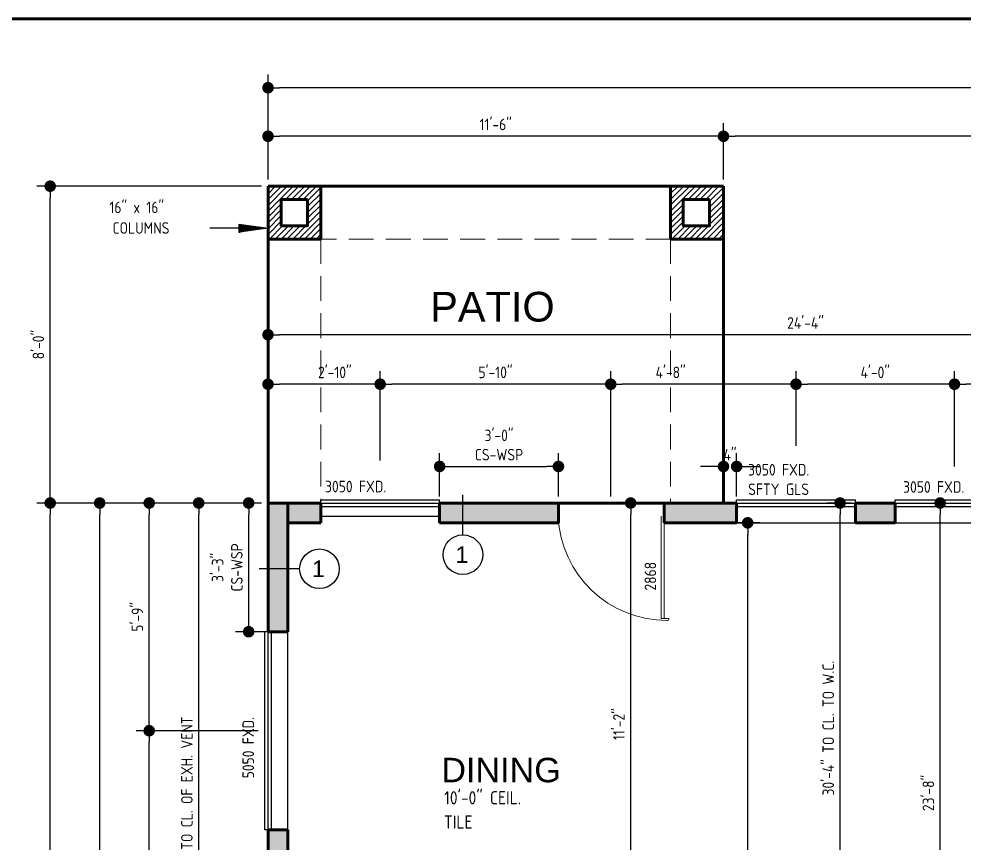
# Model space of a CAD drawing. Header units: feet. Extents: x 57903 to 63568, y -124112 to -112262.
# Drawn here: x 62823.8 to 63110.2, y -123281.8 to -123032 of the extents above; entities that cross this region are included whole.
import ezdxf

# ---------------------------------------------------------------- set-up
doc = ezdxf.new("R2010")
doc.units = ezdxf.units.FT
doc.header["$LTSCALE"] = 30
doc.header["$MEASUREMENT"] = 0
doc.linetypes.add('DASHED', pattern=[0.75, 0.5, -0.25])
doc.linetypes.add('Solid', pattern=[0])
for name, color, linetype, lineweight in [('DIMS', 137, 'Continuous', 15), ('DOORS', 157, 'Continuous', 9), ('DOORTEXT', 253, 'Continuous', 20), ('HATCH', 123, 'Continuous', 0), ('L1', 251, 'Continuous', 13), ('ROOM LBLS', 253, 'Continuous', 30), ('TEXT LBLS', 81, 'Continuous', 18), ('WALLS', 7, 'Continuous', 60), ('WINDWS LBLS', 121, 'Continuous', 18)]:
    doc.layers.add(name, color=color, linetype=linetype, lineweight=lineweight)
doc.layers.add('TEXT', color=7, linetype='Continuous')
doc.layers.add('WINS', color=121, linetype='Continuous')
doc.styles.add('ARCH', font='ARCHITXT.SHX')
doc.styles.add('SWIS72', font='swissel.ttf', dxfattribs={"height": 4.5})
doc.styles.add('TEXT1', font='ARCHITXT.shx')
doc.dimstyles.new('ARCHITECTURAL', dxfattribs={"dimtxt": 3.5, "dimasz": 3.5, "dimexe": 4, "dimexo": 2, "dimgap": 1.5, "dimtad": 1, "dimdec": 1, "dimzin": 3, "dimdsep": 46, "dimlunit": 4, "dimtxsty": 'ARCH', "dimblk": 'DOT', "dimcen": 0.0625, "dimadec": 0, "dimazin": 0, "dimtfac": 1, "dimtdec": 1, "dimtix": 1, "dimtofl": 0, "dimtmove": 1, "dimatfit": 2, "dimldrblk": 'DOTSMALL', "dimfxl": 1, "dimtolj": 1, "dimtzin": 0, "dimarcsym": 0})
pattern_1 = [(45, (-23246.3902, 32.2349), (-0.883883476, 0.883883476), [])]

# ---------------------------------------------------------------- blocks, each defined once
blk = doc.blocks.new('_Dot')
at = {"layer": 'DIMS', "color": 0, "lineweight": -2}
blk.add_line((-0.5, 0), (-1, 0), dxfattribs=at)
at = {"layer": 'DIMS', "color": 0, "const_width": 0.5}
blk.add_lwpolyline([(-0.25, 0, 1), (0.25, 0, 1)], format="xyb", close=True, dxfattribs=at)
blk = doc.blocks.new('*D617')
at = {"layer": 'Defpoints', "color": 0, "linetype": 'Solid', "transparency": 16777216}
for p in [(63107.31, -123142.74), (63155.31, -123168), (63107.31, -123169.69)]:
    blk.add_point(p, dxfattribs=at)
at = {"layer": 'DIMS', "color": 0, "linetype": 'Solid', "lineweight": -2, "transparency": 16777216}
for p, q in [((63107.31, -123167.69), (63107.31, -123138.74)), ((63155.31, -123166), (63155.31, -123138.74)), ((63151.81, -123142.74), (63110.81, -123142.74))]:
    blk.add_line(p, q, dxfattribs=at)
at = {"layer": 'DIMS', "color": 0, "linetype": 'Solid', "lineweight": -2, "transparency": 16777216, "xscale": 3.5, "yscale": 3.5, "zscale": 3.5, "rotation": 180}
blk.add_blockref('_Dot', (63107.31, -123142.74), dxfattribs=at)
at = {"layer": 'DIMS', "color": 0, "linetype": 'Solid', "lineweight": -2, "transparency": 16777216, "xscale": 3.5, "yscale": 3.5, "zscale": 3.5}
blk.add_blockref('_Dot', (63155.31, -123142.74), dxfattribs=at)
at = {"layer": 'DIMS', "color": 0, "linetype": 'Solid', "transparency": 16777216, "insert": (63131.31, -123139.16), "char_height": 3.5, "attachment_point": 5, "style": 'ARCH'}
blk.add_mtext('\\A1;4\'-0"', dxfattribs=at)
blk = doc.blocks.new('_DotSmall')
at = {"layer": 'DIMS', "color": 0, "const_width": 0.5}
blk.add_lwpolyline([(-0.0625, 0, 1), (0.0625, 0, 1)], format="xyb", close=True, dxfattribs=at)
blk = doc.blocks.new('*D621')
at = {"layer": 'Defpoints', "color": 0, "linetype": 'Solid', "transparency": 16777216}
for p in [(63059.31, -123142.74), (63059.31, -123163.39), (63107.31, -123163.7)]:
    blk.add_point(p, dxfattribs=at)
at = {"layer": 'DIMS', "color": 0, "linetype": 'Solid', "lineweight": -2, "transparency": 16777216}
for p, q in [((63059.31, -123161.39), (63059.31, -123138.74)), ((63107.31, -123161.7), (63107.31, -123138.74)), ((63103.81, -123142.74), (63062.81, -123142.74))]:
    blk.add_line(p, q, dxfattribs=at)
at = {"layer": 'DIMS', "color": 0, "linetype": 'Solid', "lineweight": -2, "transparency": 16777216, "xscale": 3.5, "yscale": 3.5, "zscale": 3.5, "rotation": 180}
blk.add_blockref('_Dot', (63059.31, -123142.74), dxfattribs=at)
at = {"layer": 'DIMS', "color": 0, "linetype": 'Solid', "lineweight": -2, "transparency": 16777216, "xscale": 3.5, "yscale": 3.5, "zscale": 3.5}
blk.add_blockref('_Dot', (63107.31, -123142.74), dxfattribs=at)
at = {"layer": 'DIMS', "color": 0, "linetype": 'Solid', "transparency": 16777216, "insert": (63083.31, -123139.16), "char_height": 3.5, "attachment_point": 5, "style": 'ARCH'}
blk.add_mtext('\\A1;4\'-0"', dxfattribs=at)
blk = doc.blocks.new('*D623')
at = {"layer": 'Defpoints', "color": 0, "linetype": 'Solid', "transparency": 16777216}
for p in [(63003.16, -123142.74), (63059.31, -123163.39), (63003.16, -123178.74)]:
    blk.add_point(p, dxfattribs=at)
at = {"layer": 'DIMS', "color": 0, "linetype": 'Solid', "lineweight": -2, "transparency": 16777216}
for p, q in [((63003.16, -123176.74), (63003.16, -123138.74)), ((63059.31, -123161.39), (63059.31, -123138.74)), ((63055.81, -123142.74), (63006.66, -123142.74))]:
    blk.add_line(p, q, dxfattribs=at)
at = {"layer": 'DIMS', "color": 0, "linetype": 'Solid', "lineweight": -2, "transparency": 16777216, "xscale": 3.5, "yscale": 3.5, "zscale": 3.5, "rotation": 180}
blk.add_blockref('_Dot', (63003.16, -123142.74), dxfattribs=at)
at = {"layer": 'DIMS', "color": 0, "linetype": 'Solid', "lineweight": -2, "transparency": 16777216, "xscale": 3.5, "yscale": 3.5, "zscale": 3.5}
blk.add_blockref('_Dot', (63059.31, -123142.74), dxfattribs=at)
at = {"layer": 'DIMS', "color": 0, "linetype": 'Solid', "transparency": 16777216, "insert": (63021.31, -123139.16), "char_height": 3.5, "attachment_point": 5, "style": 'ARCH'}
blk.add_mtext('\\A1;4\'-8"', dxfattribs=at)
blk = doc.blocks.new('*D624')
at = {"layer": 'Defpoints', "color": 0, "linetype": 'Solid', "transparency": 16777216}
for p in [(62933.31, -123142.74), (62933.31, -123167.88), (63003.16, -123178.74)]:
    blk.add_point(p, dxfattribs=at)
at = {"layer": 'DIMS', "color": 0, "linetype": 'Solid', "lineweight": -2, "transparency": 16777216}
for p, q in [((62933.31, -123165.88), (62933.31, -123138.74)), ((63003.16, -123176.74), (63003.16, -123138.74)), ((62999.66, -123142.74), (62936.81, -123142.74))]:
    blk.add_line(p, q, dxfattribs=at)
at = {"layer": 'DIMS', "color": 0, "linetype": 'Solid', "lineweight": -2, "transparency": 16777216, "xscale": 3.5, "yscale": 3.5, "zscale": 3.5, "rotation": 180}
blk.add_blockref('_Dot', (62933.31, -123142.74), dxfattribs=at)
at = {"layer": 'DIMS', "color": 0, "linetype": 'Solid', "lineweight": -2, "transparency": 16777216, "xscale": 3.5, "yscale": 3.5, "zscale": 3.5}
blk.add_blockref('_Dot', (63003.16, -123142.74), dxfattribs=at)
at = {"layer": 'DIMS', "color": 0, "linetype": 'Solid', "transparency": 16777216, "insert": (62968.24, -123139.16), "char_height": 3.5, "attachment_point": 5, "style": 'ARCH'}
blk.add_mtext('\\A1;5\'-10"', dxfattribs=at)
blk = doc.blocks.new('*D625')
at = {"layer": 'Defpoints', "color": 0, "linetype": 'Solid', "transparency": 16777216}
for p in [(62899.31, -123142.74), (62933.31, -123167.88), (62899.31, -123178.74)]:
    blk.add_point(p, dxfattribs=at)
at = {"layer": 'DIMS', "color": 0, "linetype": 'Solid', "lineweight": -2, "transparency": 16777216}
for p, q in [((62899.31, -123176.74), (62899.31, -123138.74)), ((62933.31, -123165.88), (62933.31, -123138.74)), ((62929.81, -123142.74), (62902.81, -123142.74))]:
    blk.add_line(p, q, dxfattribs=at)
at = {"layer": 'DIMS', "color": 0, "linetype": 'Solid', "lineweight": -2, "transparency": 16777216, "xscale": 3.5, "yscale": 3.5, "zscale": 3.5, "rotation": 180}
blk.add_blockref('_Dot', (62899.31, -123142.74), dxfattribs=at)
at = {"layer": 'DIMS', "color": 0, "linetype": 'Solid', "lineweight": -2, "transparency": 16777216, "xscale": 3.5, "yscale": 3.5, "zscale": 3.5}
blk.add_blockref('_Dot', (62933.31, -123142.74), dxfattribs=at)
at = {"layer": 'DIMS', "color": 0, "linetype": 'Solid', "transparency": 16777216, "insert": (62919.56, -123139.16), "char_height": 3.5, "attachment_point": 5, "style": 'ARCH'}
blk.add_mtext('\\A1;2\'-10"', dxfattribs=at)
blk = doc.blocks.new('*D627')
at = {"layer": 'Defpoints', "color": 0, "linetype": 'Solid', "transparency": 16777216}
for p in [(62899.31, -123127.74), (62899.31, -123178.74), (63191.31, -123182.74)]:
    blk.add_point(p, dxfattribs=at)
at = {"layer": 'DIMS', "color": 0, "linetype": 'Solid', "lineweight": -2, "transparency": 16777216}
for p, q in [((62899.31, -123176.74), (62899.31, -123123.74)), ((63191.31, -123180.74), (63191.31, -123123.74)), ((63187.81, -123127.74), (62902.81, -123127.74))]:
    blk.add_line(p, q, dxfattribs=at)
at = {"layer": 'DIMS', "color": 0, "linetype": 'Solid', "lineweight": -2, "transparency": 16777216, "xscale": 3.5, "yscale": 3.5, "zscale": 3.5, "rotation": 180}
blk.add_blockref('_Dot', (62899.31, -123127.74), dxfattribs=at)
at = {"layer": 'DIMS', "color": 0, "linetype": 'Solid', "lineweight": -2, "transparency": 16777216, "xscale": 3.5, "yscale": 3.5, "zscale": 3.5}
blk.add_blockref('_Dot', (63191.31, -123127.74), dxfattribs=at)
at = {"layer": 'DIMS', "color": 0, "linetype": 'Solid', "transparency": 16777216, "insert": (63062.19, -123124.16), "char_height": 3.5, "attachment_point": 5, "style": 'ARCH'}
blk.add_mtext('\\A1;24\'-4"', dxfattribs=at)
blk = doc.blocks.new('*D628')
at = {"layer": 'Defpoints', "color": 0, "linetype": 'Solid', "transparency": 16777216}
for p in [(63037.31, -123067.61), (63037.31, -123082.74), (63367.31, -123178.74)]:
    blk.add_point(p, dxfattribs=at)
at = {"layer": 'DIMS', "color": 0, "linetype": 'Solid', "lineweight": -2, "transparency": 16777216}
for p, q in [((63037.31, -123080.74), (63037.31, -123063.61)), ((63367.31, -123176.74), (63367.31, -123063.61)), ((63363.81, -123067.61), (63040.81, -123067.61))]:
    blk.add_line(p, q, dxfattribs=at)
at = {"layer": 'DIMS', "color": 0, "linetype": 'Solid', "lineweight": -2, "transparency": 16777216, "xscale": 3.5, "yscale": 3.5, "zscale": 3.5, "rotation": 180}
blk.add_blockref('_Dot', (63037.31, -123067.61), dxfattribs=at)
at = {"layer": 'DIMS', "color": 0, "linetype": 'Solid', "lineweight": -2, "transparency": 16777216, "xscale": 3.5, "yscale": 3.5, "zscale": 3.5}
blk.add_blockref('_Dot', (63367.31, -123067.61), dxfattribs=at)
at = {"layer": 'DIMS', "color": 0, "linetype": 'Solid', "transparency": 16777216, "insert": (63202.31, -123064.03), "char_height": 3.5, "attachment_point": 5, "style": 'ARCH'}
blk.add_mtext('\\A1;27\'-6"', dxfattribs=at)
blk = doc.blocks.new('*D629')
at = {"layer": 'Defpoints', "color": 0, "linetype": 'Solid', "transparency": 16777216}
for p in [(62899.31, -123067.61), (62899.31, -123071.69), (63037.31, -123082.74)]:
    blk.add_point(p, dxfattribs=at)
at = {"layer": 'DIMS', "color": 0, "linetype": 'Solid', "lineweight": -2, "transparency": 16777216}
for p, q in [((62899.31, -123069.69), (62899.31, -123063.61)), ((63037.31, -123080.74), (63037.31, -123063.61)), ((63033.81, -123067.61), (62902.81, -123067.61))]:
    blk.add_line(p, q, dxfattribs=at)
at = {"layer": 'DIMS', "color": 0, "linetype": 'Solid', "lineweight": -2, "transparency": 16777216, "xscale": 3.5, "yscale": 3.5, "zscale": 3.5, "rotation": 180}
blk.add_blockref('_Dot', (62899.31, -123067.61), dxfattribs=at)
at = {"layer": 'DIMS', "color": 0, "linetype": 'Solid', "lineweight": -2, "transparency": 16777216, "xscale": 3.5, "yscale": 3.5, "zscale": 3.5}
blk.add_blockref('_Dot', (63037.31, -123067.61), dxfattribs=at)
at = {"layer": 'DIMS', "color": 0, "linetype": 'Solid', "transparency": 16777216, "insert": (62968.31, -123064.03), "char_height": 3.5, "attachment_point": 5, "style": 'ARCH'}
blk.add_mtext('\\A1;11\'-6"', dxfattribs=at)
blk = doc.blocks.new('*D630')
at = {"layer": 'Defpoints', "color": 0, "linetype": 'Solid', "transparency": 16777216}
for p in [(62899.31, -123052.9), (62899.31, -123082.74), (63367.31, -123178.74)]:
    blk.add_point(p, dxfattribs=at)
at = {"layer": 'DIMS', "color": 0, "linetype": 'Solid', "lineweight": -2, "transparency": 16777216}
for p, q in [((62899.31, -123080.74), (62899.31, -123048.9)), ((63367.31, -123176.74), (63367.31, -123048.9)), ((63363.81, -123052.9), (62902.81, -123052.9))]:
    blk.add_line(p, q, dxfattribs=at)
at = {"layer": 'DIMS', "color": 0, "linetype": 'Solid', "lineweight": -2, "transparency": 16777216, "xscale": 3.5, "yscale": 3.5, "zscale": 3.5, "rotation": 180}
blk.add_blockref('_Dot', (62899.31, -123052.9), dxfattribs=at)
at = {"layer": 'DIMS', "color": 0, "linetype": 'Solid', "lineweight": -2, "transparency": 16777216, "xscale": 3.5, "yscale": 3.5, "zscale": 3.5}
blk.add_blockref('_Dot', (63367.31, -123052.9), dxfattribs=at)
at = {"layer": 'DIMS', "color": 0, "linetype": 'Solid', "transparency": 16777216, "insert": (63133.31, -123049.31), "char_height": 3.5, "attachment_point": 5, "style": 'ARCH'}
blk.add_mtext('\\A1;39\'-0"', dxfattribs=at)
blk = doc.blocks.new('*D657')
at = {"layer": 'Defpoints', "color": 0, "linetype": 'Solid', "transparency": 16777216}
for p in [(62863.31, -123247.74), (62898.31, -123247.74, -0.39), (62885.99, -123592.74)]:
    blk.add_point(p, dxfattribs=at)
at = {"layer": 'DIMS', "color": 0, "linetype": 'Solid', "lineweight": -2, "transparency": 16777216}
for p, q in [((62896.31, -123247.74), (62859.31, -123247.74)), ((62863.31, -123589.24), (62863.31, -123251.24)), ((62883.99, -123592.74), (62859.31, -123592.74))]:
    blk.add_line(p, q, dxfattribs=at)
at = {"layer": 'DIMS', "color": 0, "linetype": 'Solid', "lineweight": -2, "transparency": 16777216, "xscale": 3.5, "yscale": 3.5, "zscale": 3.5}
for p, rotation in [((62863.31, -123247.74), 90), ((62863.31, -123592.74), 270)]:
    blk.add_blockref('_Dot', p, dxfattribs=dict(at, rotation=rotation))
at = {"layer": 'DIMS', "color": 0, "linetype": 'Solid', "transparency": 16777216, "insert": (62859.73, -123385.84), "char_height": 3.5, "attachment_point": 5, "rotation": 90, "style": 'ARCH'}
blk.add_mtext('\\A1;28\'-9"', dxfattribs=at)
blk = doc.blocks.new('*D658')
at = {"layer": 'Defpoints', "color": 0, "linetype": 'Solid', "transparency": 16777216}
for p in [(62863.31, -123178.74), (62899.31, -123178.74), (62898.31, -123247.74, -0.39)]:
    blk.add_point(p, dxfattribs=at)
at = {"layer": 'DIMS', "color": 0, "linetype": 'Solid', "lineweight": -2, "transparency": 16777216}
for p, q in [((62897.31, -123178.74), (62859.31, -123178.74)), ((62863.31, -123244.24), (62863.31, -123182.24)), ((62896.31, -123247.74), (62859.31, -123247.74))]:
    blk.add_line(p, q, dxfattribs=at)
at = {"layer": 'DIMS', "color": 0, "linetype": 'Solid', "lineweight": -2, "transparency": 16777216, "xscale": 3.5, "yscale": 3.5, "zscale": 3.5}
for p, rotation in [((62863.31, -123178.74), 90), ((62863.31, -123247.74), 270)]:
    blk.add_blockref('_Dot', p, dxfattribs=dict(at, rotation=rotation))
at = {"layer": 'DIMS', "color": 0, "linetype": 'Solid', "transparency": 16777216, "insert": (62859.73, -123213.24), "char_height": 3.5, "attachment_point": 5, "rotation": 90, "style": 'ARCH'}
blk.add_mtext('\\A1;5\'-9"', dxfattribs=at)
blk = doc.blocks.new('*D665')
at = {"layer": 'Defpoints', "color": 0, "linetype": 'Solid', "transparency": 16777216}
for p in [(62833.31, -123178.74), (62899.31, -123178.74), (62899.31, -123970.74)]:
    blk.add_point(p, dxfattribs=at)
at = {"layer": 'DIMS', "color": 0, "linetype": 'Solid', "lineweight": -2, "transparency": 16777216}
for p, q in [((62897.31, -123178.74), (62829.31, -123178.74)), ((62833.31, -123967.24), (62833.31, -123182.24)), ((62897.31, -123970.74), (62829.31, -123970.74))]:
    blk.add_line(p, q, dxfattribs=at)
at = {"layer": 'DIMS', "color": 0, "linetype": 'Solid', "lineweight": -2, "transparency": 16777216, "xscale": 3.5, "yscale": 3.5, "zscale": 3.5}
for p, rotation in [((62833.31, -123178.74), 90), ((62833.31, -123970.74), 270)]:
    blk.add_blockref('_Dot', p, dxfattribs=dict(at, rotation=rotation))
at = {"layer": 'DIMS', "color": 0, "linetype": 'Solid', "transparency": 16777216, "insert": (62829.73, -123574.74), "char_height": 3.5, "attachment_point": 5, "rotation": 90, "style": 'ARCH'}
blk.add_mtext('\\A1;66\'-0"', dxfattribs=at)
blk = doc.blocks.new('*D666')
at = {"layer": 'Defpoints', "color": 0, "linetype": 'Solid', "transparency": 16777216}
for p in [(62833.31, -123082.74), (62899.31, -123082.74), (62899.31, -123178.74)]:
    blk.add_point(p, dxfattribs=at)
at = {"layer": 'DIMS', "color": 0, "linetype": 'Solid', "lineweight": -2, "transparency": 16777216}
for p, q in [((62897.31, -123082.74), (62829.31, -123082.74)), ((62833.31, -123175.24), (62833.31, -123086.24)), ((62897.31, -123178.74), (62829.31, -123178.74))]:
    blk.add_line(p, q, dxfattribs=at)
at = {"layer": 'DIMS', "color": 0, "linetype": 'Solid', "lineweight": -2, "transparency": 16777216, "xscale": 3.5, "yscale": 3.5, "zscale": 3.5}
for p, rotation in [((62833.31, -123082.74), 90), ((62833.31, -123178.74), 270)]:
    blk.add_blockref('_Dot', p, dxfattribs=dict(at, rotation=rotation))
at = {"layer": 'DIMS', "color": 0, "linetype": 'Solid', "transparency": 16777216, "insert": (62829.73, -123130.74), "char_height": 3.5, "attachment_point": 5, "rotation": 90, "style": 'ARCH'}
blk.add_mtext('\\A1;8\'-0"', dxfattribs=at)
blk = doc.blocks.new('*D667')
at = {"layer": 'Defpoints', "color": 0, "linetype": 'Solid', "transparency": 16777216}
for p in [(62848.31, -123178.74), (62899.31, -123178.74), (62903.31, -123439.77)]:
    blk.add_point(p, dxfattribs=at)
at = {"layer": 'DIMS', "color": 0, "linetype": 'Solid', "lineweight": -2, "transparency": 16777216}
for p, q in [((62897.31, -123178.74), (62844.31, -123178.74)), ((62848.31, -123436.27), (62848.31, -123182.24)), ((62901.31, -123439.77), (62844.31, -123439.77))]:
    blk.add_line(p, q, dxfattribs=at)
at = {"layer": 'DIMS', "color": 0, "linetype": 'Solid', "lineweight": -2, "transparency": 16777216, "xscale": 3.5, "yscale": 3.5, "zscale": 3.5}
for p, rotation in [((62848.31, -123178.74), 90), ((62848.31, -123439.77), 270)]:
    blk.add_blockref('_Dot', p, dxfattribs=dict(at, rotation=rotation))
at = {"layer": 'DIMS', "color": 0, "linetype": 'Solid', "transparency": 16777216, "insert": (62844.73, -123309.26), "char_height": 3.5, "attachment_point": 5, "rotation": 90, "style": 'ARCH'}
blk.add_mtext('\\A1;21\'-9"', dxfattribs=at)
blk = doc.blocks.new('*D676')
at = {"layer": 'Defpoints', "color": 0, "linetype": 'Solid', "transparency": 16777216}
for p in [(63092.29, -123178.74), (63102.98, -123178.74), (63092.65, -123462.74)]:
    blk.add_point(p, dxfattribs=at)
at = {"layer": 'DIMS', "color": 0, "linetype": 'Solid', "lineweight": -2, "transparency": 16777216}
for p, q in [((63094.29, -123178.74), (63106.98, -123178.74)), ((63102.98, -123459.24), (63102.98, -123182.24)), ((63094.65, -123462.74), (63106.98, -123462.74))]:
    blk.add_line(p, q, dxfattribs=at)
at = {"layer": 'DIMS', "color": 0, "linetype": 'Solid', "lineweight": -2, "transparency": 16777216, "xscale": 3.5, "yscale": 3.5, "zscale": 3.5}
for p, rotation in [((63102.98, -123178.74), 90), ((63102.98, -123462.74), 270)]:
    blk.add_blockref('_Dot', p, dxfattribs=dict(at, rotation=rotation))
at = {"layer": 'DIMS', "color": 0, "linetype": 'Solid', "transparency": 16777216, "insert": (63099.4, -123266.61), "char_height": 3.5, "attachment_point": 5, "rotation": 90, "style": 'ARCH'}
blk.add_mtext('\\A1;23\'-8"', dxfattribs=at)
blk = doc.blocks.new('*D711')
at = {"layer": 'Defpoints', "color": 0, "linetype": 'Solid', "transparency": 16777216}
for p in [(63072.65, -123178.74), (63078.05, -123178.74), (63087.31, -123542.74)]:
    blk.add_point(p, dxfattribs=at)
at = {"layer": 'DIMS', "color": 0, "linetype": 'Solid', "lineweight": -2, "transparency": 16777216}
for p, q in [((63076.05, -123178.74), (63068.65, -123178.74)), ((63072.65, -123539.24), (63072.65, -123182.24)), ((63085.31, -123542.74), (63068.65, -123542.74))]:
    blk.add_line(p, q, dxfattribs=at)
at = {"layer": 'DIMS', "color": 0, "linetype": 'Solid', "lineweight": -2, "transparency": 16777216, "xscale": 3.5, "yscale": 3.5, "zscale": 3.5}
for p, rotation in [((63072.65, -123178.74), 90), ((63072.65, -123542.74), 270)]:
    blk.add_blockref('_Dot', p, dxfattribs=dict(at, rotation=rotation))
at = {"layer": 'DIMS', "color": 0, "linetype": 'Solid', "transparency": 16777216, "insert": (63069.07, -123246.95), "char_height": 3.5, "attachment_point": 5, "rotation": 90, "style": 'ARCH'}
blk.add_mtext('\\A1;30\'-4" TO CL. TO W.C.', dxfattribs=at)
blk = doc.blocks.new('*D722')
at = {"layer": 'Defpoints', "color": 0, "linetype": 'Solid', "transparency": 16777216}
for p in [(63009.2, -123178.74), (63041.31, -123178.74), (63015.31, -123312.72, -0.82)]:
    blk.add_point(p, dxfattribs=at)
at = {"layer": 'DIMS', "color": 0, "linetype": 'Solid', "lineweight": -2, "transparency": 16777216}
for p, q in [((63039.31, -123178.74), (63005.2, -123178.74)), ((63009.2, -123309.22), (63009.2, -123182.24)), ((63013.31, -123312.72), (63005.2, -123312.72))]:
    blk.add_line(p, q, dxfattribs=at)
at = {"layer": 'DIMS', "color": 0, "linetype": 'Solid', "lineweight": -2, "transparency": 16777216, "xscale": 3.5, "yscale": 3.5, "zscale": 3.5}
for p, rotation in [((63009.2, -123178.74), 90), ((63009.2, -123312.72), 270)]:
    blk.add_blockref('_Dot', p, dxfattribs=dict(at, rotation=rotation))
at = {"layer": 'DIMS', "color": 0, "linetype": 'Solid', "transparency": 16777216, "insert": (63005.62, -123245.73), "char_height": 3.5, "attachment_point": 5, "rotation": 90, "style": 'ARCH'}
blk.add_mtext('\\A1;11\'-2"', dxfattribs=at)
blk = doc.blocks.new('*D747')
at = {"layer": 'Defpoints', "color": 0, "linetype": 'Solid', "transparency": 16777216}
for p in [(62878.31, -123178.74), (62899.31, -123178.74), (62900.38, -123374.81, -0.51)]:
    blk.add_point(p, dxfattribs=at)
at = {"layer": 'DIMS', "color": 0, "linetype": 'Solid', "lineweight": -2, "transparency": 16777216}
for p, q in [((62897.31, -123178.74), (62874.31, -123178.74)), ((62878.31, -123371.31), (62878.31, -123182.24)), ((62898.38, -123374.81), (62874.31, -123374.81))]:
    blk.add_line(p, q, dxfattribs=at)
at = {"layer": 'DIMS', "color": 0, "linetype": 'Solid', "lineweight": -2, "transparency": 16777216, "xscale": 3.5, "yscale": 3.5, "zscale": 3.5}
for p, rotation in [((62878.31, -123178.74), 90), ((62878.31, -123374.81), 270)]:
    blk.add_blockref('_Dot', p, dxfattribs=dict(at, rotation=rotation))
at = {"layer": 'DIMS', "color": 0, "linetype": 'Solid', "transparency": 16777216, "insert": (62874.73, -123269.84), "char_height": 3.5, "attachment_point": 5, "rotation": 90, "style": 'ARCH'}
blk.add_mtext('\\A1;16\'-4" TO CL. OF EXH. VENT', dxfattribs=at)
blk = doc.blocks.new('*D755')
at = {"layer": 'Defpoints', "color": 0, "transparency": 16777216}
for p in [(63037.31, -123167.67), (63037.31, -123178.74), (63041.31, -123178.74)]:
    blk.add_point(p, dxfattribs=at)
at = {"layer": 'DIMS', "color": 0, "lineweight": -2, "transparency": 16777216}
for p, q in [((63037.31, -123176.74), (63037.31, -123163.67)), ((63041.31, -123176.74), (63041.31, -123163.67)), ((63033.81, -123167.67), (63030.31, -123167.67)), ((63044.81, -123167.67), (63048.31, -123167.67))]:
    blk.add_line(p, q, dxfattribs=at)
at = {"layer": 'DIMS', "color": 0, "lineweight": -2, "transparency": 16777216, "xscale": 3.5, "yscale": 3.5, "zscale": 3.5}
blk.add_blockref('_Dot', (63037.31, -123167.67), dxfattribs=at)
at = {"layer": 'DIMS', "color": 0, "lineweight": -2, "transparency": 16777216, "xscale": 3.5, "yscale": 3.5, "zscale": 3.5, "rotation": 180}
blk.add_blockref('_Dot', (63041.31, -123167.67), dxfattribs=at)
at = {"layer": 'DIMS', "color": 0, "transparency": 16777216, "insert": (63039.31, -123164.08), "char_height": 3.5, "attachment_point": 5, "style": 'ARCH'}
blk.add_mtext('\\A1;4"', dxfattribs=at)
blk = doc.blocks.new('*D764')
at = {"layer": 'Defpoints', "color": 0, "linetype": 'Solid', "transparency": 16777216}
for p in [(62987.31, -123167.67), (62951.31, -123178.74), (62987.31, -123178.74)]:
    blk.add_point(p, dxfattribs=at)
at = {"layer": 'DIMS', "color": 0, "linetype": 'Solid', "lineweight": -2, "transparency": 16777216}
for p, q in [((62951.31, -123176.74), (62951.31, -123163.67)), ((62987.31, -123176.74), (62987.31, -123163.67)), ((62954.81, -123167.67), (62983.81, -123167.67))]:
    blk.add_line(p, q, dxfattribs=at)
at = {"layer": 'DIMS', "color": 0, "linetype": 'Solid', "lineweight": -2, "transparency": 16777216, "xscale": 3.5, "yscale": 3.5, "zscale": 3.5, "rotation": 180}
blk.add_blockref('_Dot', (62951.31, -123167.67), dxfattribs=at)
at = {"layer": 'DIMS', "color": 0, "linetype": 'Solid', "lineweight": -2, "transparency": 16777216, "xscale": 3.5, "yscale": 3.5, "zscale": 3.5}
blk.add_blockref('_Dot', (62987.31, -123167.67), dxfattribs=at)
at = {"layer": 'DIMS', "color": 0, "linetype": 'Solid', "transparency": 16777216, "insert": (62969.31, -123161.17), "char_height": 3.5, "attachment_point": 5, "style": 'ARCH'}
blk.add_mtext('\\A1;3\'-0"\\PCS-WSP', dxfattribs=at)
blk = doc.blocks.new('*D765')
at = {"layer": 'Defpoints', "color": 0, "linetype": 'Solid', "transparency": 16777216}
for p in [(62893.45, -123178.74), (62899.31, -123178.74), (62901.31, -123217.74)]:
    blk.add_point(p, dxfattribs=at)
at = {"layer": 'DIMS', "color": 0, "linetype": 'Solid', "lineweight": -2, "transparency": 16777216}
for p, q in [((62897.31, -123178.74), (62889.45, -123178.74)), ((62893.45, -123214.24), (62893.45, -123182.24)), ((62899.31, -123217.74), (62889.45, -123217.74))]:
    blk.add_line(p, q, dxfattribs=at)
at = {"layer": 'DIMS', "color": 0, "linetype": 'Solid', "lineweight": -2, "transparency": 16777216, "xscale": 3.5, "yscale": 3.5, "zscale": 3.5}
for p, rotation in [((62893.45, -123178.74), 90), ((62893.45, -123217.74), 270)]:
    blk.add_blockref('_Dot', p, dxfattribs=dict(at, rotation=rotation))
at = {"layer": 'DIMS', "color": 0, "linetype": 'Solid', "transparency": 16777216, "insert": (62886.95, -123198.24), "char_height": 3.5, "attachment_point": 5, "rotation": 90, "style": 'ARCH'}
blk.add_mtext('\\A1;3\'-3" \\PCS-WSP', dxfattribs=at)
blk = doc.blocks.new('*D781')
at = {"layer": 'Defpoints', "color": 0, "linetype": 'Solid', "transparency": 16777216}
for p in [(63044.65, -123184.74), (63050.31, -123184.74), (63050.31, -123490.74)]:
    blk.add_point(p, dxfattribs=at)
at = {"layer": 'DIMS', "color": 0, "linetype": 'Solid', "lineweight": -2, "transparency": 16777216}
for p, q in [((63048.31, -123184.74), (63040.65, -123184.74)), ((63044.65, -123487.24), (63044.65, -123188.24)), ((63048.31, -123490.74), (63040.65, -123490.74))]:
    blk.add_line(p, q, dxfattribs=at)
at = {"layer": 'DIMS', "color": 0, "linetype": 'Solid', "lineweight": -2, "transparency": 16777216, "xscale": 3.5, "yscale": 3.5, "zscale": 3.5}
for p, rotation in [((63044.65, -123184.74), 90), ((63044.65, -123490.74), 270)]:
    blk.add_blockref('_Dot', p, dxfattribs=dict(at, rotation=rotation))
at = {"layer": 'DIMS', "color": 0, "linetype": 'Solid', "transparency": 16777216, "insert": (63041.06, -123337.74), "char_height": 3.5, "attachment_point": 5, "rotation": 90, "style": 'ARCH'}
blk.add_mtext('\\A1;25\'-6"', dxfattribs=at)

msp = doc.modelspace()

# ---------------------------------------------------------------- hatches: boundary and pattern name
at = {"layer": 'HATCH', "linetype": 'Solid'}
h = msp.add_hatch(dxfattribs=at)
h.set_pattern_fill('ANSI31', color=256, scale=10, style=0)
h.set_pattern_definition(pattern_1)
h.paths.add_polyline_path([(62915.32, -123082.74), (62899.31, -123082.74), (62899.31, -123098.74), (62915.32, -123098.74)])
h.paths.add_polyline_path([(62903.32, -123094.74), (62903.32, -123086.74), (62911.32, -123086.74), (62911.32, -123094.74)], flags=16)
h = msp.add_hatch(dxfattribs=at)
h.set_pattern_fill('ANSI31', color=256, scale=10, style=0)
h.set_pattern_definition(pattern_1)
h.paths.add_polyline_path([(63037.31, -123082.74), (63021.31, -123082.74), (63021.31, -123098.74), (63037.31, -123098.74)])
h.paths.add_polyline_path([(63033.13, -123086.74), (63033.13, -123094.74), (63025.13, -123094.74), (63025.13, -123086.74)], flags=16)
for points in [[(62905.31, -123178.74), (62899.31, -123178.74), (62899.31, -123217.74), (62905.31, -123217.74)], [(62987.31, -123178.74), (62951.31, -123178.74), (62951.31, -123184.74), (62987.31, -123184.74)]]:
    msp.add_hatch(color=256, dxfattribs=at).paths.add_polyline_path(points)
at = {"layer": 'HATCH'}
h = msp.add_hatch(color=9, dxfattribs=at)
h.dxf.hatch_style = 1
h.set_gradient(color1=(199, 200, 202), color2=(147, 149, 152), name='INVCYLINDER')
h.paths.add_polyline_path([(62915.31, -123178.74), (62905.31, -123178.74), (62905.31, -123184.74), (62915.31, -123184.74)])
h = msp.add_hatch(color=9, dxfattribs=at)
h.dxf.hatch_style = 1
h.set_gradient(color1=(199, 200, 202), color2=(147, 149, 152), name='INVCYLINDER')
h.paths.add_polyline_path([(63019.31, -123184.74), (63019.31, -123178.74), (63041.31, -123178.74), (63041.31, -123184.74)])
h = msp.add_hatch(color=9, dxfattribs=at)
h.dxf.hatch_style = 1
h.set_gradient(color1=(199, 200, 202), color2=(147, 149, 152), name='INVCYLINDER')
h.paths.add_polyline_path([(63077.31, -123178.74), (63089.31, -123178.74), (63089.31, -123179.74), (63089.31, -123184.74), (63077.31, -123184.74), (63077.31, -123179.74)])
h.paths.add_polyline_path([(63125.31, -123179.74), (63125.31, -123178.74), (63137.31, -123178.74), (63137.31, -123179.74), (63137.31, -123184.74), (63125.31, -123184.74)])
h = msp.add_hatch(color=9, dxfattribs=at)
h.dxf.hatch_style = 1
h.set_gradient(color1=(199, 200, 202), color2=(147, 149, 152), name='INVCYLINDER')
h.paths.add_polyline_path([(62905.31, -123277.74), (62899.33, -123277.74), (62899.33, -123574.74), (62905.31, -123574.74)])
h.paths.add_polyline_path([(62902.1, -123370.65), (62902.1, -123378.98), (62900.38, -123378.98), (62900.38, -123370.65)], flags=16)
at = {"layer": 'TEXT'}
h = msp.add_hatch(dxfattribs=at)
h.set_pattern_fill('ANSI31', color=256, scale=1.25, angle=132.5796, style=0)
h.set_pattern_definition([(357.579624, (63172.40113, -122491.26872), (0.00659859, 0.156110605), [])])
h.paths.add_polyline_path([(62897.99, -123095.45), (62890.49, -123096.7), (62890.49, -123094.2)])

# ---------------------------------------------------------------- linework, layer by layer
at = {"layer": 'DOORS'}
for p, q in [((63018.43, -123182.74), (63018.43, -123213.74)), ((63019.31, -123182.74), (63019.31, -123213.74)), ((63020.61, -123213.74), (63018.43, -123213.74)), ((63018.43, -123214.31), (63018.43, -123214.32))]:
    msp.add_line(p, q, dxfattribs=at)
for centre, radius, start, end in [((63020.07, -123181.47), 32.84, 182.2102, 270.5042), ((63020.35, -123213.87), 0.439, 270.9922, 351.1058), ((63020.61, -123213.92), 0.175, 351.1058, 90)]:
    msp.add_arc(centre, radius, start, end, dxfattribs=at)
at = {"layer": 'L1', "linetype": 'DASHED', "ltscale": 0.5}
for p, q in [((62915.32, -123098.74, 0), (62915.32, -123178.74, 0)), ((63021.31, -123098.74, 0), (62915.32, -123098.74)), ((63021.31, -123098.74), (63021.31, -123178.74))]:
    msp.add_line(p, q, dxfattribs=at)
at = {"layer": 'TEXT'}
for p, q in [((62890.49, -123095.45), (62881.69, -123095.45)), ((62890.49, -123094.2), (62890.49, -123096.7)), ((62890.49, -123094.2), (62899.31, -123095.45)), ((62899.31, -123095.45), (62890.49, -123096.7)), ((62958.38, -123188.39), (62958.38, -123176.26)), ((62908.9, -123198.67), (62896.62, -123198.67))]:
    msp.add_line(p, q, dxfattribs=at)
for centre in [(62958.38, -123194.39), (62914.9, -123198.67)]:
    msp.add_circle(centre, 6, dxfattribs=at)
at = {"layer": 'WALLS'}
for p, q in [((63037.31, -123082.74, 0), (62899.31, -123082.74)), ((62899.31, -123178.74), (62899.31, -123082.74)), ((62915.32, -123098.74), (62915.32, -123082.74)), ((63021.31, -123082.74), (63021.31, -123098.74)), ((63037.31, -123178.74), (63037.31, -123082.74)), ((62915.32, -123098.74), (62899.32, -123098.74)), ((63037.31, -123098.74), (63021.31, -123098.74)), ((62899.31, -123178.74), (62899.31, -123217.74, -0.39)), ((62915.31, -123178.74), (62899.31, -123178.74)), ((62905.31, -123178.74), (62905.31, -123217.74, -0.39)), ((62915.31, -123184.74, 0), (62915.31, -123178.74)), ((62951.31, -123184.74), (62951.31, -123178.74)), ((62987.31, -123178.74), (62951.31, -123178.74)), ((62987.31, -123184.74), (62987.31, -123178.74)), ((62987.31, -123178.74), (63019.31, -123178.74)), ((63041.31, -123178.74), (63019.31, -123178.74)), ((63019.31, -123184.74), (63019.31, -123178.74)), ((63041.31, -123184.74, 0), (63041.31, -123178.74)), ((63089.31, -123178.74), (63077.31, -123178.74)), ((63077.31, -123184.74), (63077.31, -123178.74)), ((63089.31, -123184.74, 0), (63089.31, -123178.74)), ((62915.31, -123184.74), (62905.31, -123184.74)), ((62987.31, -123184.74), (62951.31, -123184.74)), ((63041.31, -123184.74), (63019.31, -123184.74)), ((63089.31, -123184.74), (63077.31, -123184.74)), ((62905.31, -123217.74, -0.39), (62899.31, -123217.74, -0.39)), ((62899.31, -123277.74, -0.39), (62899.31, -123574.74)), ((62905.31, -123277.74, -0.39), (62899.31, -123277.74, -0.39)), ((62905.31, -123277.74, -0.39), (62905.31, -123574.74))]:
    msp.add_line(p, q, dxfattribs=at)
for points in [[(63567.73, -123032.05), (61934.08, -123032.05), (61934.08, -124112.05), (63567.73, -124112.05)], [(62911.32, -123086.74), (62903.32, -123086.74), (62903.32, -123094.74), (62911.32, -123094.74)]]:
    msp.add_lwpolyline(points, close=True, dxfattribs=at)
at = {"layer": 'WALLS', "elevation": 0}
msp.add_lwpolyline([(63033.13, -123086.74), (63025.13, -123086.74), (63025.13, -123094.74), (63033.13, -123094.74)], close=True, dxfattribs=at)
at = {"layer": 'WINS', "linetype": 'Continuous'}
for p, q in [((62915.31, -123177.74), (62951.31, -123177.74)), ((62915.31, -123178.74), (62915.31, -123177.74)), ((62915.31, -123178.74), (62951.31, -123178.74)), ((62915.31, -123178.74), (62951.31, -123178.74)), ((62951.31, -123178.76), (62951.31, -123177.74)), ((63041.31, -123177.74), (63077.31, -123177.74)), ((63041.31, -123178.74), (63041.31, -123177.74)), ((63041.31, -123178.74), (63077.31, -123178.74)), ((63041.31, -123178.74), (63077.31, -123178.74)), ((63077.31, -123179.79), (63077.31, -123177.74)), ((63089.31, -123177.74), (63125.31, -123177.74)), ((63089.31, -123178.74), (63089.31, -123177.74)), ((63089.31, -123178.74), (63125.31, -123178.74)), ((63089.31, -123178.74), (63125.31, -123178.74)), ((62915.31, -123179.79), (62951.31, -123179.79)), ((63041.31, -123179.79), (63077.31, -123179.79)), ((63089.31, -123179.79), (63125.31, -123179.79)), ((62915.31, -123182.74), (62951.31, -123182.74)), ((63041.31, -123184.74), (63077.31, -123184.74)), ((63089.31, -123184.74), (63125.31, -123184.74)), ((62898.31, -123277.74, -0.39), (62898.31, -123217.74, -0.39)), ((62899.33, -123217.74, -0.39), (62898.31, -123217.74, -0.39)), ((62899.31, -123277.74, -0.39), (62899.31, -123217.74, -0.39)), ((62899.31, -123277.74, -0.39), (62899.31, -123217.74, -0.39)), ((62900.36, -123277.74, -0.39), (62900.36, -123217.74, -0.39)), ((62905.31, -123277.74, -0.39), (62905.31, -123217.74, -0.39)), ((62899.31, -123277.74, -0.39), (62898.31, -123277.74, -0.39))]:
    msp.add_line(p, q, dxfattribs=at)

# ---------------------------------------------------------------- texts
at = {"layer": 'DOORTEXT', "color": 7, "style": 'TEXT1'}
msp.add_text('2868', height=3.5, rotation=90, dxfattribs=at).set_placement((63016.92, -123205.27))
at = {"layer": 'ROOM LBLS', "style": 'SWIS72'}
for s, height, p in [('PATIO', 9, (62948.45, -123123.75, 0)), ('PATIO', 9, (62948.45, -123123.75, 0)), ('DINING ', 7.4, (62951.84, -123263.35, 0))]:
    msp.add_text(s, height=height, dxfattribs=at).set_placement(p)
at = {"layer": 'TEXT'}
for s, height, style, p in [('16" x 16"', 3.5, 'TEXT1', (62851.26, -123090.9)), ('COLUMNS', 3.5, 'TEXT1', (62852.19, -123097.15)), ('1', 5, 'SWIS72', (62956.13, -123196.87)), ('1', 5, 'SWIS72', (62912.65, -123201.15))]:
    msp.add_text(s, height=height, dxfattribs=dict(at, style=style)).set_placement(p)
at = {"layer": 'TEXT LBLS', "color": 253, "style": 'TEXT1'}
for s, p in [('10\'-0" CEIL.', (62952.71, -123270.06)), ('TILE', (62952.61, -123277.41))]:
    msp.add_text(s, height=4, dxfattribs=at).set_placement(p)
at = {"layer": 'WINDWS LBLS', "color": 0, "style": 'TEXT1'}
for s, p in [('3050 FXD.', (63044.78, -123170.42)), ('3050 FXD.', (62916.59, -123175.49)), ('SFTY GLS', (63044.78, -123176.32)), ('3050 FXD.', (63091.75, -123175.62))]:
    msp.add_text(s, height=3.5, dxfattribs=at).set_placement(p)
msp.add_text('5050 FXD.', height=3.5, rotation=90, dxfattribs=at).set_placement((62895.07, -123262.16))

# ---------------------------------------------------------------- dimensions: what is measured, and where the dimension line sits
at = {"layer": 'DIMS', "linetype": 'Solid'}
for base, p1, p2, picture, middle in [((62899.31, -123052.9), (63367.31, -123178.74), (62899.31, -123082.74), '*D630', (63133.31, -123049.31)), ((62899.31, -123067.61), (63037.31, -123082.74), (62899.31, -123071.69), '*D629', (62968.31, -123064.03)), ((63037.31, -123067.61), (63367.31, -123178.74), (63037.31, -123082.74), '*D628', (63202.31, -123064.03)), ((62933.3106, -123142.7403), (63003.1603, -123178.7403), (62933.3106, -123167.8755), '*D624', (62968.2355, -123139.157)), ((63059.31, -123142.74), (63107.31, -123163.7), (63059.31, -123163.39), '*D621', (63083.31, -123139.16)), ((63107.31, -123142.74), (63155.31, -123168), (63107.31, -123169.69), '*D617', (63131.31, -123139.16))]:
    dim = msp.add_linear_dim(base=base, p1=p1, p2=p2, dimstyle='ARCHITECTURAL', dxfattribs=at)
    dim.commit()
    dim.dimension.update_dxf_attribs({"geometry": picture, "text_midpoint": middle})
for base, p1, p2, picture, middle in [((62833.31, -123082.74), (62899.31, -123178.74), (62899.31, -123082.74), '*D666', (62829.73, -123130.74)), ((62833.31, -123178.74), (62899.31, -123970.74), (62899.31, -123178.74), '*D665', (62829.73, -123574.74)), ((62848.31, -123178.74), (62903.31, -123439.77), (62899.31, -123178.74), '*D667', (62844.73, -123309.26)), ((62863.31, -123178.74), (62898.31, -123247.74, -0.39), (62899.31, -123178.74), '*D658', (62859.73, -123213.24)), ((63009.2, -123178.74), (63015.31, -123312.72, -0.82), (63041.31, -123178.74), '*D722', (63005.62, -123245.73)), ((63044.65, -123184.74), (63050.31, -123490.74), (63050.31, -123184.74), '*D781', (63041.06, -123337.74))]:
    dim = msp.add_linear_dim(base=base, p1=p1, p2=p2, angle=90, dimstyle='ARCHITECTURAL', dxfattribs=at)
    dim.commit()
    dim.dimension.update_dxf_attribs({"geometry": picture, "text_midpoint": middle})
for base, p1, p2, picture, middle in [((62899.31, -123127.74), (63191.31, -123182.74), (62899.31, -123178.74), '*D627', (63062.19, -123127.74)), ((62899.31, -123142.74), (62933.31, -123167.88), (62899.31, -123178.74), '*D625', (62919.56, -123142.74)), ((63003.1603, -123142.7403), (63059.3106, -123163.3936), (63003.1603, -123178.7403), '*D623', (63021.3106, -123142.7403))]:
    dim = msp.add_linear_dim(base=base, p1=p1, p2=p2, dimstyle='ARCHITECTURAL', dxfattribs=at)
    dim.commit()
    dim.dimension.update_dxf_attribs({"geometry": picture, "text_midpoint": middle, "dimtype": 160})
dim = msp.add_linear_dim(base=(62987.31, -123167.67), p1=(62951.31, -123178.74), p2=(62987.31, -123178.74), text='<>\\PCS-WSP', dimstyle='ARCHITECTURAL', dxfattribs=at)
dim.commit()
dim.dimension.update_dxf_attribs({"geometry": '*D764', "text_midpoint": (62969.31, -123161.17)})
at = {"layer": 'DIMS'}
dim = msp.add_linear_dim(base=(63037.31, -123167.67), p1=(63041.31, -123178.74), p2=(63037.31, -123178.74), angle=180, dimstyle='ARCHITECTURAL', dxfattribs=at)
dim.commit()
dim.dimension.update_dxf_attribs({"geometry": '*D755', "text_midpoint": (63039.31, -123164.08)})
at = {"layer": 'DIMS', "linetype": 'Solid'}
for base, p1, p2, text, picture, middle in [((62878.31, -123178.74), (62900.38, -123374.81, -0.51), (62899.31, -123178.74), '<> TO CL. OF EXH. VENT', '*D747', (62878.31, -123269.84)), ((63072.65, -123178.74), (63087.31, -123542.74), (63078.05, -123178.74), '<> TO CL. TO W.C.', '*D711', (63072.65, -123246.95))]:
    dim = msp.add_linear_dim(base=base, p1=p1, p2=p2, angle=90, text=text, dimstyle='ARCHITECTURAL', dxfattribs=at)
    dim.commit()
    dim.dimension.update_dxf_attribs({"geometry": picture, "text_midpoint": middle, "dimtype": 160})
dim = msp.add_linear_dim(base=(62893.45, -123178.74), p1=(62901.31, -123217.74), p2=(62899.31, -123178.74), angle=90, text='<> \\PCS-WSP', dimstyle='ARCHITECTURAL', dxfattribs=at)
dim.commit()
dim.dimension.update_dxf_attribs({"geometry": '*D765', "text_midpoint": (62886.95, -123198.24)})
for base, p1, p2, picture, middle in [((63102.98, -123178.74), (63092.65, -123462.74), (63092.29, -123178.74), '*D676', (63102.98, -123266.61)), ((62863.31, -123247.74), (62885.99, -123592.74), (62898.31, -123247.74, -0.39), '*D657', (62863.31, -123385.84))]:
    dim = msp.add_linear_dim(base=base, p1=p1, p2=p2, angle=90, dimstyle='ARCHITECTURAL', dxfattribs=at)
    dim.commit()
    dim.dimension.update_dxf_attribs({"geometry": picture, "text_midpoint": middle, "dimtype": 160})

doc.saveas('drawing.dxf')
